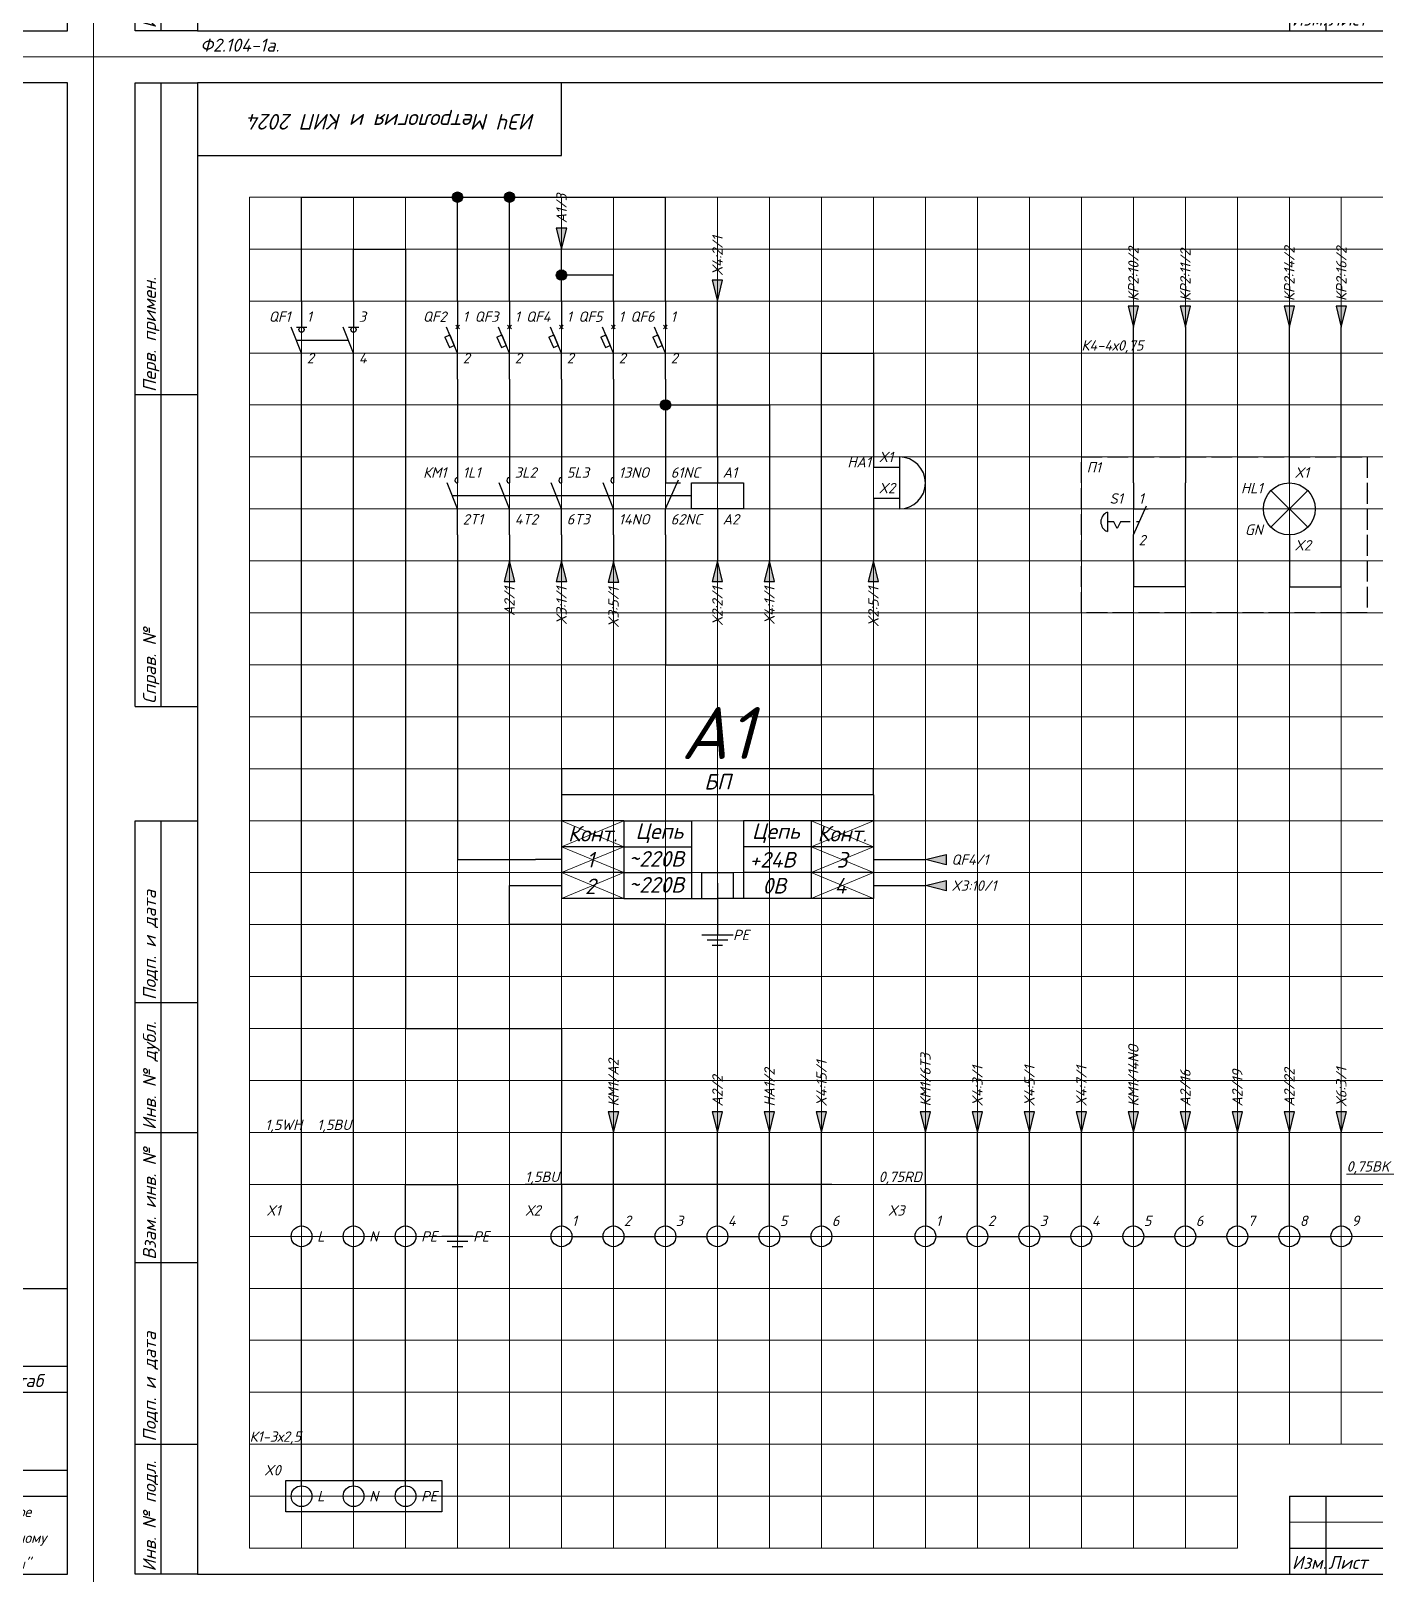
# Model space of a CAD drawing. Header units: millimetres. Extents: x 0 to 53000, y -591 to 24400.
# Drawn here: x 6307.9 to 6566.5, y -289 to 8 of the extents above; entities that cross this region are included whole.
import ezdxf
from ezdxf.enums import TextEntityAlignment as Align

# ---------------------------------------------------------------- set-up
doc = ezdxf.new("R2010")
doc.units = ezdxf.units.MM
doc.linetypes.add('Ш4х1_Гост_ЕСКД', pattern=[5, 4, -1])
for name, color, linetype, lineweight in [('4', 4, 'Continuous', 15), ('Основная', 7, 'Continuous', 30), ('Тонкая для кабелей', 7, 'Continuous', 15), ('Штриховая', 7, 'Ш4х1_Гост_ЕСКД', 30)]:
    doc.layers.add(name, color=color, linetype=linetype, lineweight=lineweight)
doc.layers.add('Привязки', color=2, linetype='Continuous', lineweight=0, plot=False, transparency=0.8)
doc.layers.add('рамка', color=253, linetype='Continuous', lineweight=5, transparency=0.8)
doc.styles.add('текст', font='isocpeui.ttf')

# ---------------------------------------------------------------- blocks, each defined once
blk = doc.blocks.new('*U109')
for p, q in [((230, 60), (415, 60)), ((415, 60), (415, 60)), ((415, 60), (415, 60)), ((295, 45), (415, 45)), ((365, 40), (415, 40)), ((365, 25), (415, 25)), ((295, 20), (415, 20))]:
    blk.add_line(p, q)
blk.add_lwpolyline([(20, 5), (415, 5), (415, 292), (20, 292)], close=True)
at = {"layer": 'Привязки'}
blk.add_lwpolyline([(0, 0), (420, 0), (420, 297), (0, 297)], close=True, dxfattribs=at)
at = {"layer": 'рамка'}
blk.add_lwpolyline([(0, 297), (420, 297), (420, 0), (0, 0)], close=True, dxfattribs=at)
at = {"style": 'текст'}
for s, height, p in [('Масштаб', 2.5, (397.5, 41)), ('А4', 0.025, (419.61, 0.01)), ('А2', 0.00833, (419.87, 0)), ('А1', 0.00625, (419.9, 0)), ('А0', 0.005, (419.92, 0))]:
    blk.add_text(s, height=height, dxfattribs=at).set_placement(p)
for tag, p, height in [('12', (90, 292), 0.00000373), ('13', (90, 292), 0.00000373), ('27', (90, 292), 0.00000522), ('29', (105, 279), 3.5), ('28', (415, 60), 0.0000438), ('ИЗМ4', (230.5, 56), 2.5), ('ЛИСТИЗМ4', (237.5, 56), 2.5), ('№ДОКУМИЗМ4', (247.5, 56), 2.5), ('ПОДПИЗМ4', (270.5, 56), 2.5), ('ДАТАИЗМ4', (285.5, 56), 2.5), ('ИЗМ3', (230.5, 51), 2.5), ('ЛИСТИЗМ3', (237.5, 51), 2.5), ('№ДОКУМИЗМ3', (247.5, 51), 2.5), ('ПОДПИЗМ3', (270.5, 51), 2.5), ('ДАТАИЗМ3', (285.5, 51), 2.5), ('ОБОЗНАЧЕНИЕ', (300, 51), 5), ('ИЗМ2', (230.5, 46), 2.5), ('ЛИСТИЗМ2', (237.5, 46), 2.5), ('№ДОКУМИЗМ2', (247.5, 46), 2.5), ('ПОДПИЗМ2', (270.5, 46), 2.5), ('ДАТАИЗМ2', (285.5, 46), 2.5), ('ИЗМ1', (230.5, 41), 2.5), ('ЛИСТИЗМ1', (237.5, 41), 2.5), ('№ДОКУМИЗМ1', (247.5, 41), 2.5), ('ПОДПИЗМ1', (270.5, 41), 2.5), ('ДАТАИЗМ1', (285.5, 41), 2.5), ('РАЗРАБ', (247.5, 31), 2.5), ('ДАТАРАЗРАБ', (285.5, 31), 2.5), ('ПРОВ', (247.5, 26), 2.5), ('ДАТАПРОВ', (285.5, 26), 2.5), ('ТКОНТР', (247.5, 21), 2.5), ('ДАТАТКОНТР', (285.5, 21), 2.5), ('ЛИСТОВ', (400.5, 21), 2.5), ('10', (230.5, 16), 2.5), ('11', (247.5, 16), 2.5), ('НКОНТР', (247.5, 11), 2.5), ('ДАТАНКОНТР', (285.5, 11), 2.5), ('УТВ', (247.5, 6), 2.5), ('ДАТАУТВ', (285.5, 6), 2.5)]:
    blk.add_attdef(tag, p, '', height=height, dxfattribs=at)
for tag, p, height, rotation in [('ОБОЗНАЧЕНИЕ-ВЕРХ', (85, 286), 3.5, 180), ('ПРИМЕНЯЕМОСТЬ', (19, 232.5), 2.5, 90), ('СПРАВ№', (19, 172.5), 2.5, 90), ('ДАТАУЧЁТАДУБЛ', (19, 115.5), 2.5, 90), ('ИНВ№ДУБЛ', (19, 90.5), 2.5, 90), ('ВЗАМИНВ№', (19, 65.5), 2.5, 90), ('ДАТАУЧЁТА', (19, 30.5), 2.5, 90), ('ИНВ№ПОДЛ', (19, 5.5), 2.5, 90)]:
    blk.add_attdef(tag, p, '', height=height, rotation=rotation, dxfattribs=at)
blk.add_attdef('30', text='', height=5, dxfattribs=at).set_placement((355, 64), align=Align.MIDDLE)
for tag, height, p in [('НАИМЕНОВАНИЕ1', 5, (330, 36)), ('НАИМЕНОВАНИЕ2', 3.5, (330, 31)), ('МАССА', 3.5, (388.5, 31)), ('МАСШТАБ', 3.5, (406, 31)), ('НАИМЕНОВАНИЕ3', 3.5, (330, 26)), ('НАИМЕНОВАНИЕ4', 2.5, (330, 21)), ('ЛИСТ', 2.5, (380.5, 21)), ('МАТЕРИАЛ1', 2.5, (330, 16)), ('ПРЕДПРИЯТИЕ1', 3.5, (390, 16)), ('МАТЕРИАЛ2', 2.5, (330, 11)), ('ПРЕДПРИЯТИЕ2', 3.5, (390, 11)), ('ПРЕДПРИЯТИЕ3', 3.5, (390.02, 6)), ('МАТЕРИАЛ3', 2.5, (330, 6))]:
    blk.add_attdef(tag, text='', height=height, dxfattribs=at).set_placement(p, align=Align.CENTER)
for tag, p in [('ЛИТЕРА', (367.5, 31)), ('ЛИТЕРА2', (372.5, 31)), ('ЛИТЕРА3', (377.5, 31))]:
    blk.add_attdef(tag, text='', height=2.5, dxfattribs=at).set_placement(p, align=Align.RIGHT)
for tag, p in [('ИНДЕКС', (367.5, 31)), ('ИНДЕКС2', (372.5, 31)), ('ИНДЕКС3', (377.5, 31))]:
    blk.add_attdef(tag, text='', height=2.5, dxfattribs=at).set_placement(p, align=Align.TOP_LEFT)
blk = doc.blocks.new('*U110')
for p, q in [((8, 232), (8, 292)), ((8, 292), (20, 292)), ((13, 232), (13, 292)), ((90, 292), (90, 292)), ((90, 292), (90, 292)), ((90, 278), (90, 292)), ((90, 292), (90, 292)), ((90, 292), (90, 292)), ((90, 292), (90, 292)), ((20, 278), (90, 278)), ((8, 232), (20, 232)), ((8, 172), (8, 232)), ((13, 172), (13, 232)), ((8, 172), (20, 172)), ((8, 115), (8, 150)), ((8, 150), (20, 150)), ((13, 115), (13, 150)), ((8, 90), (8, 115)), ((8, 115), (20, 115)), ((13, 90), (13, 115)), ((8, 65), (8, 90)), ((8, 90), (20, 90)), ((13, 65), (13, 90)), ((8, 30), (8, 65)), ((8, 65), (20, 65)), ((13, 30), (13, 65)), ((8, 5), (8, 30)), ((8, 30), (20, 30)), ((13, 5), (13, 30)), ((230, 20), (415, 20)), ((230, 20), (230, 5)), ((237, 20), (237, 5)), ((230, 10), (295, 10)), ((20, 5), (8, 5)), ((230, 5), (295, 5))]:
    blk.add_line(p, q)
blk.add_lwpolyline([(20, 5), (415, 5), (415, 292), (20, 292)], close=True)
at = {"layer": '4'}
blk.add_line((230, 15), (295, 15), dxfattribs=at)
at = {"layer": 'Привязки'}
blk.add_lwpolyline([(0, 0), (420, 0), (420, 297), (0, 297)], close=True, dxfattribs=at)
at = {"layer": 'рамка'}
blk.add_lwpolyline([(0, 297), (420, 297), (420, 0), (0, 0)], close=True, dxfattribs=at)
at = {"style": 'текст'}
for s, p in [('Перв. примен.', (12, 232.5)), ('Справ. №', (12, 172.5)), ('Подп. и дата', (12, 115.5)), ('Инв. № дубл.', (12, 90.5)), ('Взам. инв. №', (12, 65.5)), ('Подп. и дата', (12, 30.5)), ('Инв. № подл.', (12, 5.5))]:
    blk.add_text(s, height=2.5, rotation=90, dxfattribs=at).set_placement(p)
for s, height, p in [('Изм.', 2.5, (230.5, 6)), ('Лист', 2.5, (237.5, 6)), ('Ф2.104-1.', 0.005, (20, 4.99)), ('Ф2.104-1а.', 2.5, (20.5, 1))]:
    blk.add_text(s, height=height, dxfattribs=at).set_placement(p)
for tag, p, height in [('12', (90, 292), 0.00000373), ('13', (90, 292), 0.00000373), ('27', (90, 292), 0.00000522), ('29', (105, 249), 3.5), ('ИЗМ2', (230.5, 16), 2.5), ('ЛИСТИЗМ2', (237.5, 16), 2.5), ('№ДОКУМИЗМ2', (247.5, 16), 2.5), ('28', (415, 20), 0.0000438), ('ОБОЗНАЧЕНИЕ', (300, 11), 5), ('ИЗМ1', (230.5, 11), 2.5), ('ЛИСТИЗМ1', (237.5, 11), 2.5), ('№ДОКУМИЗМ1', (247.5, 11), 2.5), ('ПОДПИЗМ1', (270.5, 11), 2.5), ('ДАТАИЗМ1', (285.5, 11), 2.5), ('ДАТАНКОНТР', (285.5, 11), 2.5), ('ДАТАУТВ', (285.5, 6), 2.5), ('РАЗРАБ', (415, 5), 0.0000135), ('ЛИСТОВ', (415, 5), 0.0000135), ('ПРОВ', (415, 5), 0.0000135), ('ТКОНТР', (415, 5), 0.0000135), ('НКОНТР', (415, 5), 0.0000135), ('УТВ', (415, 5), 0.0000135), ('10', (415, 5), 0.0000135), ('11', (415, 5), 0.0000135), ('ПОДПИЗМ2', (415, 5), 0.0000135), ('ДАТАИЗМ2', (415, 5), 0.0000135), ('ИЗМ3', (415, 5), 0.0000135), ('ЛИСТИЗМ3', (415, 5), 0.0000135), ('№ДОКУМИЗМ3', (415, 5), 0.0000135), ('ПОДПИЗМ3', (415, 5), 0.0000135), ('ДАТАИЗМ3', (415, 5), 0.0000135), ('ИЗМ4', (415, 5), 0.0000135), ('ЛИСТИЗМ4', (415, 5), 0.0000135), ('№ДОКУМИЗМ4', (415, 5), 0.0000135), ('ПОДПИЗМ4', (415, 5), 0.0000135), ('ДАТАИЗМ4', (415, 5), 0.0000135), ('ДАТАРАЗРАБ', (415, 5), 0.0000135), ('ДАТАПРОВ', (415, 5), 0.0000135), ('ДАТАТКОНТР', (415, 5), 0.0000135)]:
    blk.add_attdef(tag, p, '', height=height, dxfattribs=at)
for tag, p, height, rotation in [('ОБОЗНАЧЕНИЕ-ВЕРХ', (85, 286), 3.5, 180), ('ПРИМЕНЯЕМОСТЬ', (19, 232.5), 2.5, 90), ('СПРАВ№', (19, 172.5), 2.5, 90), ('ДАТАУЧЁТАДУБЛ', (19, 115.5), 2.5, 90), ('ИНВ№ДУБЛ', (19, 90.5), 2.5, 90), ('ВЗАМИНВ№', (19, 65.5), 2.5, 90), ('ДАТАУЧЁТА', (19, 30.5), 2.5, 90), ('ИНВ№ПОДЛ', (19, 5.5), 2.5, 90)]:
    blk.add_attdef(tag, p, '', height=height, rotation=rotation, dxfattribs=at)
blk.add_attdef('30', text='', height=5, dxfattribs=at).set_placement((355, 34), align=Align.MIDDLE)
for tag, height, p in [('ЛИСТ', 2.5, (410, 9)), ('НАИМЕНОВАНИЕ1', 0.000027, (415, 5)), ('НАИМЕНОВАНИЕ2', 0.0000189, (415, 5)), ('НАИМЕНОВАНИЕ3', 0.0000189, (415, 5)), ('НАИМЕНОВАНИЕ4', 0.0000135, (415, 5)), ('МАССА', 0.0000189, (415, 5)), ('МАСШТАБ', 0.0000189, (415, 5)), ('МАТЕРИАЛ1', 0.0000135, (415, 5)), ('МАТЕРИАЛ2', 0.0000135, (415, 5)), ('МАТЕРИАЛ3', 0.0000135, (415, 5)), ('ПРЕДПРИЯТИЕ1', 0.0000189, (415, 5)), ('ПРЕДПРИЯТИЕ2', 0.0000189, (415, 5)), ('ПРЕДПРИЯТИЕ3', 0.0000189, (415, 5))]:
    blk.add_attdef(tag, text='', height=height, dxfattribs=at).set_placement(p, align=Align.CENTER)
for tag in ['ЛИТЕРА', 'ЛИТЕРА2', 'ЛИТЕРА3']:
    blk.add_attdef(tag, text='', height=0.0000135, dxfattribs=at).set_placement((415, 5), align=Align.RIGHT)
for tag in ['ИНДЕКС', 'ИНДЕКС2', 'ИНДЕКС3']:
    blk.add_attdef(tag, text='', height=0.0000135, dxfattribs=at).set_placement((415, 5), align=Align.TOP_LEFT)

msp = doc.modelspace()

# ---------------------------------------------------------------- hatches: boundary and pattern name
at = {"layer": 'Основная'}
h = msp.add_hatch(color=256, dxfattribs=at)
h.dxf.hatch_style = 1
h.paths.add_polyline_path([(6390, -24), (6390, -23, 0.414213562), (6389, -24)])
h.paths.add_polyline_path([(6391, -24, 0.414213562), (6390, -23), (6390, -24)])
h.paths.add_polyline_path([(6389, -24, 0.414213562), (6390, -25), (6390, -24)])
h.paths.add_polyline_path([(6390, -24), (6390, -25, 0.414213562), (6391, -24)])
h = msp.add_hatch(color=256, dxfattribs=at)
h.dxf.hatch_style = 1
h.paths.add_polyline_path([(6400, -24), (6400, -23, 0.414213562), (6399, -24)])
h.paths.add_polyline_path([(6401, -24, 0.414213562), (6400, -23), (6400, -24)])
h.paths.add_polyline_path([(6399, -24, 0.414213562), (6400, -25), (6400, -24)])
h.paths.add_polyline_path([(6400, -24), (6400, -25, 0.414213562), (6401, -24)])
h = msp.add_hatch(color=256, dxfattribs=at)
h.dxf.hatch_style = 1
h.paths.add_polyline_path([(6410, -34), (6411, -30), (6410, -30)])
h.paths.add_polyline_path([(6410, -34), (6410, -30), (6409, -30)])
h = msp.add_hatch(color=256, dxfattribs=at)
h.dxf.hatch_style = 1
h.paths.add_polyline_path([(6410, -39), (6410, -38, 0.414213562), (6409, -39)])
h.paths.add_polyline_path([(6411, -39, 0.414213562), (6410, -38), (6410, -39)])
h.paths.add_polyline_path([(6409, -39, 0.414213562), (6410, -40), (6410, -39)])
h.paths.add_polyline_path([(6410, -39), (6410, -40, 0.414213562), (6411, -39)])
h = msp.add_hatch(color=256, dxfattribs=at)
h.dxf.hatch_style = 1
h.paths.add_polyline_path([(6440, -44), (6441, -40), (6440, -40)])
h.paths.add_polyline_path([(6440, -44), (6440, -40), (6439, -40)])
h = msp.add_hatch(color=256, dxfattribs=at)
h.dxf.hatch_style = 1
h.paths.add_polyline_path([(6520, -49), (6521, -45), (6520, -45)])
h.paths.add_polyline_path([(6520, -49), (6520, -45), (6519, -45)])
h = msp.add_hatch(color=256, dxfattribs=at)
h.dxf.hatch_style = 1
h.paths.add_polyline_path([(6530, -49), (6531, -45), (6530, -45)])
h.paths.add_polyline_path([(6530, -49), (6530, -45), (6529, -45)])
h = msp.add_hatch(color=256, dxfattribs=at)
h.dxf.hatch_style = 1
h.paths.add_polyline_path([(6550, -49), (6551, -45), (6550, -45)])
h.paths.add_polyline_path([(6550, -49), (6550, -45), (6549, -45)])
h = msp.add_hatch(color=256, dxfattribs=at)
h.dxf.hatch_style = 1
h.paths.add_polyline_path([(6560, -49), (6561, -45), (6560, -45)])
h.paths.add_polyline_path([(6560, -49), (6560, -45), (6559, -45)])
h = msp.add_hatch(color=256, dxfattribs=at)
h.dxf.hatch_style = 1
h.paths.add_polyline_path([(6430, -64), (6430, -63, 0.414213562), (6429, -64)])
h.paths.add_polyline_path([(6431, -64, 0.414213562), (6430, -63), (6430, -64)])
h.paths.add_polyline_path([(6429, -64, 0.414213562), (6430, -65), (6430, -64)])
h.paths.add_polyline_path([(6430, -64), (6430, -65, 0.414213562), (6431, -64)])
h = msp.add_hatch(color=256, dxfattribs=at)
h.dxf.hatch_style = 1
h.paths.add_polyline_path([(6400, -94), (6399, -98), (6400, -98)])
h.paths.add_polyline_path([(6400, -94), (6400, -98), (6401, -98)])
h = msp.add_hatch(color=256, dxfattribs=at)
h.dxf.hatch_style = 1
h.paths.add_polyline_path([(6410, -94), (6409, -98), (6410, -98)])
h.paths.add_polyline_path([(6410, -94), (6410, -98), (6411, -98)])
h = msp.add_hatch(color=256, dxfattribs=at)
h.dxf.hatch_style = 1
h.paths.add_polyline_path([(6420, -94.12069), (6419, -98.12069), (6420, -98.12069)])
h.paths.add_polyline_path([(6420, -94.12069), (6420, -98.12069), (6421, -98.12069)])
h = msp.add_hatch(color=256, dxfattribs=at)
h.dxf.hatch_style = 1
h.paths.add_polyline_path([(6440, -94), (6439, -98), (6440, -98)])
h.paths.add_polyline_path([(6440, -94), (6440, -98), (6441, -98)])
h = msp.add_hatch(color=256, dxfattribs=at)
h.dxf.hatch_style = 1
h.paths.add_polyline_path([(6450, -94), (6449, -98), (6450, -98)])
h.paths.add_polyline_path([(6450, -94), (6450, -98), (6451, -98)])
h = msp.add_hatch(color=256, dxfattribs=at)
h.dxf.hatch_style = 1
h.paths.add_polyline_path([(6470, -94), (6469, -98), (6470, -98)])
h.paths.add_polyline_path([(6470, -94), (6470, -98), (6471, -98)])
h = msp.add_hatch(color=256, dxfattribs=at)
h.dxf.hatch_style = 1
h.paths.add_polyline_path([(6480, -151.5), (6484, -150.5), (6484, -151.5)])
h.paths.add_polyline_path([(6480, -151.5), (6484, -151.5), (6484, -152.5)])
h = msp.add_hatch(color=256, dxfattribs=at)
h.dxf.hatch_style = 1
h.paths.add_polyline_path([(6480, -156.5), (6484, -155.5), (6484, -156.5)])
h.paths.add_polyline_path([(6480, -156.5), (6484, -156.5), (6484, -157.5)])
h = msp.add_hatch(color=256, dxfattribs=at)
h.dxf.hatch_style = 1
h.paths.add_polyline_path([(6420, -204), (6421, -200), (6420, -200)])
h.paths.add_polyline_path([(6420, -204), (6420, -200), (6419, -200)])
h = msp.add_hatch(color=256, dxfattribs=at)
h.dxf.hatch_style = 1
h.paths.add_polyline_path([(6440, -204), (6441, -200), (6440, -200)])
h.paths.add_polyline_path([(6440, -204), (6440, -200), (6439, -200)])
h = msp.add_hatch(color=256, dxfattribs=at)
h.dxf.hatch_style = 1
h.paths.add_polyline_path([(6450, -204), (6451, -200), (6450, -200)])
h.paths.add_polyline_path([(6450, -204), (6450, -200), (6449, -200)])
h = msp.add_hatch(color=256, dxfattribs=at)
h.dxf.hatch_style = 1
h.paths.add_polyline_path([(6460, -204), (6461, -200), (6460, -200)])
h.paths.add_polyline_path([(6460, -204), (6460, -200), (6459, -200)])
h = msp.add_hatch(color=256, dxfattribs=at)
h.dxf.hatch_style = 1
h.paths.add_polyline_path([(6480, -204), (6481, -200), (6480, -200)])
h.paths.add_polyline_path([(6480, -204), (6480, -200), (6479, -200)])
h = msp.add_hatch(color=256, dxfattribs=at)
h.dxf.hatch_style = 1
h.paths.add_polyline_path([(6490, -204), (6491, -200), (6490, -200)])
h.paths.add_polyline_path([(6490, -204), (6490, -200), (6489, -200)])
h = msp.add_hatch(color=256, dxfattribs=at)
h.dxf.hatch_style = 1
h.paths.add_polyline_path([(6500, -204), (6501, -200), (6500, -200)])
h.paths.add_polyline_path([(6500, -204), (6500, -200), (6499, -200)])
h = msp.add_hatch(color=256, dxfattribs=at)
h.dxf.hatch_style = 1
h.paths.add_polyline_path([(6510, -204), (6511, -200), (6510, -200)])
h.paths.add_polyline_path([(6510, -204), (6510, -200), (6509, -200)])
h = msp.add_hatch(color=256, dxfattribs=at)
h.dxf.hatch_style = 1
h.paths.add_polyline_path([(6520, -204), (6521, -200), (6520, -200)])
h.paths.add_polyline_path([(6520, -204), (6520, -200), (6519, -200)])
h = msp.add_hatch(color=256, dxfattribs=at)
h.dxf.hatch_style = 1
h.paths.add_polyline_path([(6530, -204), (6531, -200), (6530, -200)])
h.paths.add_polyline_path([(6530, -204), (6530, -200), (6529, -200)])
h = msp.add_hatch(color=256, dxfattribs=at)
h.dxf.hatch_style = 1
h.paths.add_polyline_path([(6540, -204), (6541, -200), (6540, -200)])
h.paths.add_polyline_path([(6540, -204), (6540, -200), (6539, -200)])
h = msp.add_hatch(color=256, dxfattribs=at)
h.dxf.hatch_style = 1
h.paths.add_polyline_path([(6550, -204), (6551, -200), (6550, -200)])
h.paths.add_polyline_path([(6550, -204), (6550, -200), (6549, -200)])
h = msp.add_hatch(color=256, dxfattribs=at)
h.dxf.hatch_style = 1
h.paths.add_polyline_path([(6560, -204), (6561, -200), (6560, -200)])
h.paths.add_polyline_path([(6560, -204), (6560, -200), (6559, -200)])

# ---------------------------------------------------------------- linework, layer by layer
for p, q in [((6360, -24), (6380, -24)), ((6360, -34), (6360, -24)), ((6380, -24), (6390, -24)), ((6390, -24), (6400, -24)), ((6390, -44), (6390, -24)), ((6400, -24), (6420, -24)), ((6400, -44), (6400, -24)), ((6420, -24), (6430, -24)), ((6430, -44), (6430, -24)), ((6409, -30), (6410, -34)), ((6411, -30), (6409, -30)), ((6410, -34), (6411, -30)), ((6360, -44), (6360, -34)), ((6370, -34), (6380, -34)), ((6370, -39), (6370, -34)), ((6380, -34), (6380, -184)), ((6410, -44), (6410, -34)), ((6370, -44), (6370, -39)), ((6420, -39), (6410, -39)), ((6420, -44), (6420, -39)), ((6439, -40), (6440, -44)), ((6441, -40), (6439, -40)), ((6440, -44), (6441, -40)), ((6360, -44), (6360, -49)), ((6370, -44), (6370, -49)), ((6390, -44), (6390, -49)), ((6400, -44), (6400, -49)), ((6410, -44), (6410, -49)), ((6420, -44), (6420, -49)), ((6430, -44), (6430, -49)), ((6440, -74), (6440, -44)), ((6519, -45), (6520, -49)), ((6521, -45), (6519, -45)), ((6520, -49), (6521, -45)), ((6529, -45), (6530, -49)), ((6531, -45), (6529, -45)), ((6530, -49), (6531, -45)), ((6549, -45), (6550, -49)), ((6551, -45), (6549, -45)), ((6550, -49), (6551, -45)), ((6559, -45), (6560, -49)), ((6561, -45), (6559, -45)), ((6560, -49), (6561, -45)), ((6360, -54), (6358, -49)), ((6359, -49), (6361, -49)), ((6370, -54), (6368, -49)), ((6369, -49), (6371, -49)), ((6390, -54), (6387.87931, -49.05172)), ((6390.35355, -48.64645), (6389.64645, -49.35355)), ((6389.64645, -48.64645), (6390.35355, -49.35355)), ((6390, -49), (6390.35355, -48.64645)), ((6400, -54), (6397.87931, -49.05172)), ((6400.35355, -48.64645), (6399.64645, -49.35355)), ((6399.64645, -48.64645), (6400.35355, -49.35355)), ((6400, -49), (6400.35355, -48.64645)), ((6410, -54), (6407.87931, -49.05172)), ((6410.35355, -48.64645), (6409.64645, -49.35355)), ((6409.64645, -48.64645), (6410.35355, -49.35355)), ((6410, -49), (6410.35355, -48.64645)), ((6420, -54), (6417.87931, -49.05172)), ((6420.35355, -48.64645), (6419.64645, -49.35355)), ((6419.64645, -48.64645), (6420.35355, -49.35355)), ((6420, -49), (6420.35355, -48.64645)), ((6430, -54), (6427.87931, -49.05172)), ((6430.35355, -48.64645), (6429.64645, -49.35355)), ((6429.64645, -48.64645), (6430.35355, -49.35355)), ((6430, -49), (6430.35355, -48.64645)), ((6520, -54), (6520, -49)), ((6530, -49), (6530, -79)), ((6550, -54), (6550, -49)), ((6560, -79), (6560, -49)), ((6359, -51.5), (6369.00059, -51.50149)), ((6387.59194, -50.91978), (6388.51108, -50.52586)), ((6387.59194, -50.91978), (6388.44908, -52.91978)), ((6388.44908, -52.91978), (6389.36823, -52.52586)), ((6388.51108, -50.52586), (6389.36823, -52.52586)), ((6397.59194, -50.91978), (6398.51108, -50.52586)), ((6397.59194, -50.91978), (6398.44908, -52.91978)), ((6398.44908, -52.91978), (6399.36823, -52.52586)), ((6398.51108, -50.52586), (6399.36823, -52.52586)), ((6407.59194, -50.91978), (6408.51108, -50.52586)), ((6407.59194, -50.91978), (6408.44908, -52.91978)), ((6408.44908, -52.91978), (6409.36823, -52.52586)), ((6408.51108, -50.52586), (6409.36823, -52.52586)), ((6417.59194, -50.91978), (6418.51108, -50.52586)), ((6417.59194, -50.91978), (6418.44908, -52.91978)), ((6418.44908, -52.91978), (6419.36823, -52.52586)), ((6418.51108, -50.52586), (6419.36823, -52.52586)), ((6427.59194, -50.91978), (6428.51108, -50.52586)), ((6427.59194, -50.91978), (6428.44908, -52.91978)), ((6428.44908, -52.91978), (6429.36823, -52.52586)), ((6428.51108, -50.52586), (6429.36823, -52.52586)), ((6360, -59), (6360, -54)), ((6370, -59), (6370, -54)), ((6390, -59), (6390, -54)), ((6400, -59), (6400, -54)), ((6410, -59), (6410, -54)), ((6420, -59), (6420, -54)), ((6430, -59), (6430, -54)), ((6460, -114), (6460, -54)), ((6460, -54), (6470, -54)), ((6470, -54), (6470, -64)), ((6520, -59), (6520, -54)), ((6550, -59), (6550, -54)), ((6360, -222), (6360, -59)), ((6370, -222), (6370, -59)), ((6390, -59), (6390, -74)), ((6400, -59), (6400, -74)), ((6410, -59), (6410, -74)), ((6420, -59), (6420, -74)), ((6430, -59), (6430, -74)), ((6520, -79), (6520, -59)), ((6550, -79), (6550, -59)), ((6430, -64), (6450, -64)), ((6450, -64), (6450, -94)), ((6470, -64), (6470, -76)), ((6390, -74), (6390, -79)), ((6400, -74), (6400, -79)), ((6410, -74), (6410, -79)), ((6420, -74), (6420, -79)), ((6430, -74), (6430, -79)), ((6440, -74), (6440, -79)), ((6475, -74), (6475, -84)), ((6475, -76), (6470, -76)), ((6390, -84), (6388, -79)), ((6400, -84), (6398, -79)), ((6410, -84), (6408, -79)), ((6420, -84), (6418, -79)), ((6430, -84), (6432.5, -78.375)), ((6430, -79), (6432.8678, -79)), ((6435, -79), (6445, -79)), ((6435, -84), (6435, -79)), ((6445, -79), (6445, -84)), ((6520, -79), (6520, -84)), ((6530, -99), (6530, -79)), ((6560, -99), (6560, -79)), ((6435, -81.5), (6389, -81.5)), ((6475, -82), (6470, -82)), ((6470, -82), (6470, -89)), ((6546.46447, -80.46447), (6553.53553, -87.53553)), ((6546.46447, -87.53553), (6553.53553, -80.46447)), ((6390, -89), (6390, -84)), ((6400, -89), (6400, -84)), ((6410, -89), (6410, -84)), ((6420, -89), (6420, -84)), ((6430, -89), (6430, -84)), ((6445, -84), (6435, -84)), ((6440, -84), (6440, -94)), ((6515, -84.625), (6515, -88.375)), ((6520, -89), (6522.5, -83.375)), ((6520, -84), (6522.8678, -84)), ((6390, -89), (6390, -94)), ((6400, -89), (6400, -94)), ((6410, -89), (6410, -94)), ((6420, -89), (6420, -94)), ((6430, -89), (6430, -94)), ((6470, -89), (6470, -94)), ((6516.25, -86.5), (6515, -86.5)), ((6516.875, -87.75), (6516.25, -86.5)), ((6517.5, -86.5), (6516.875, -87.75)), ((6519.375, -86.5), (6517.5, -86.5)), ((6520, -94), (6520, -89)), ((6521.11111, -86.5), (6520.625, -86.5)), ((6550, -89), (6550, -94)), ((6390, -94), (6390, -151.5)), ((6400, -94), (6399, -98)), ((6401, -98), (6400, -94)), ((6410, -94), (6409, -98)), ((6411, -98), (6410, -94)), ((6420, -94.12069), (6419, -98.12069)), ((6421, -98.12069), (6420, -94.12069)), ((6430, -94), (6430, -114)), ((6440, -94), (6439, -98)), ((6441, -98), (6440, -94)), ((6450, -94), (6449, -98)), ((6451, -98), (6450, -94)), ((6470, -94), (6469, -98)), ((6471, -98), (6470, -94)), ((6520, -94), (6520, -99)), ((6550, -94), (6550, -99)), ((6399, -98), (6401, -98)), ((6409, -98), (6411, -98)), ((6439, -98), (6441, -98)), ((6449, -98), (6451, -98)), ((6469, -98), (6471, -98)), ((6419, -98.12069), (6421, -98.12069)), ((6530, -99), (6520, -99)), ((6550, -99), (6560, -99)), ((6430, -114), (6460, -114)), ((6410, -134), (6410, -139)), ((6470, -139), (6470, -134)), ((6410, -139), (6410, -144)), ((6470, -139), (6470, -144)), ((6410, -144), (6410, -149)), ((6422, -144), (6422, -149)), ((6422, -144), (6435, -144)), ((6435, -144), (6435, -159)), ((6458, -144), (6445, -144)), ((6445, -144), (6445, -159)), ((6458, -144), (6458, -149)), ((6470, -144), (6470, -149)), ((6410, -149), (6410, -154)), ((6422, -149), (6422, -154)), ((6422, -149), (6435, -149)), ((6458, -149), (6445, -149)), ((6458, -149), (6458, -154)), ((6470, -149), (6470, -154)), ((6480, -151.5), (6484, -150.5)), ((6484, -150.5), (6484, -152.5)), ((6390, -151.5), (6405, -151.5)), ((6410, -151.5), (6405, -151.5)), ((6410, -154), (6410, -159)), ((6422, -154), (6422, -159)), ((6422, -154), (6435, -154)), ((6437, -159), (6437, -154)), ((6437, -154), (6443, -154)), ((6443, -154), (6443, -159)), ((6458, -154), (6445, -154)), ((6458, -154), (6458, -159)), ((6470, -151.5), (6480, -151.5)), ((6470, -154), (6470, -159)), ((6484, -152.5), (6480, -151.5)), ((6400, -156.5), (6410, -156.5)), ((6400, -164), (6400, -156.5)), ((6440, -156), (6440, -166)), ((6470, -156.5), (6480, -156.5)), ((6480, -156.5), (6484, -155.5)), ((6484, -157.5), (6480, -156.5)), ((6484, -155.5), (6484, -157.5)), ((6484, -155.5), (6484, -157.5)), ((6422, -159), (6440, -159)), ((6458, -159), (6440, -159)), ((6430, -164), (6400, -164)), ((6430, -204), (6430, -164)), ((6443, -166), (6437, -166)), ((6442, -167), (6438, -167)), ((6441, -168), (6439, -168)), ((6380, -184), (6410, -184)), ((6410, -184), (6410, -204)), ((6419, -200), (6420, -204)), ((6421, -200), (6419, -200)), ((6420, -204), (6421, -200)), ((6439, -200), (6440, -204)), ((6441, -200), (6439, -200)), ((6440, -204), (6441, -200)), ((6449, -200), (6450, -204)), ((6451, -200), (6449, -200)), ((6450, -204), (6451, -200)), ((6459, -200), (6460, -204)), ((6461, -200), (6459, -200)), ((6460, -204), (6461, -200)), ((6479, -200), (6480, -204)), ((6481, -200), (6479, -200)), ((6480, -204), (6481, -200)), ((6489, -200), (6490, -204)), ((6491, -200), (6489, -200)), ((6490, -204), (6491, -200)), ((6499, -200), (6500, -204)), ((6501, -200), (6499, -200)), ((6500, -204), (6501, -200)), ((6509, -200), (6510, -204)), ((6511, -200), (6509, -200)), ((6510, -204), (6511, -200)), ((6519, -200), (6520, -204)), ((6521, -200), (6519, -200)), ((6520, -204), (6521, -200)), ((6529, -200), (6530, -204)), ((6531, -200), (6529, -200)), ((6530, -204), (6531, -200)), ((6539, -200), (6540, -204)), ((6541, -200), (6539, -200)), ((6540, -204), (6541, -200)), ((6549, -200), (6550, -204)), ((6551, -200), (6549, -200)), ((6550, -204), (6551, -200)), ((6559, -200), (6560, -204)), ((6561, -200), (6559, -200)), ((6560, -204), (6561, -200)), ((6410, -214), (6410, -204)), ((6420, -214), (6420, -204)), ((6430, -214), (6430, -204)), ((6440, -214), (6440, -204)), ((6450, -214), (6450, -204)), ((6460, -214), (6460, -204)), ((6480, -214), (6480, -204)), ((6490, -214), (6490, -204)), ((6500, -214), (6500, -204)), ((6510, -214), (6510, -204)), ((6520, -214), (6520, -204)), ((6530, -214), (6530, -204)), ((6540, -214), (6540, -204)), ((6550, -214), (6550, -204)), ((6560, -214), (6560, -204)), ((6380, -222), (6380, -214)), ((6380, -214), (6390, -214)), ((6390, -214), (6390, -224)), ((6462, -214), (6403, -214)), ((6410, -214), (6410, -222)), ((6420, -222), (6420, -214)), ((6430, -222), (6430, -214)), ((6440, -222), (6440, -214)), ((6450, -222), (6450, -214)), ((6460, -222), (6460, -214)), ((6480, -214), (6480, -222)), ((6490, -222), (6490, -214)), ((6500, -222), (6500, -214)), ((6510, -222), (6510, -214)), ((6520, -222), (6520, -214)), ((6530, -222), (6530, -214)), ((6540, -222), (6540, -214)), ((6540, -222), (6540, -214)), ((6550, -222), (6550, -214)), ((6560, -222), (6560, -214)), ((6393, -224), (6387, -224)), ((6392, -225), (6388, -225)), ((6412, -224), (6418, -224)), ((6422, -224), (6428, -224)), ((6432, -224), (6438, -224)), ((6442, -224), (6448, -224)), ((6452, -224), (6458, -224)), ((6482, -224), (6488, -224)), ((6492, -224), (6498, -224)), ((6502, -224), (6508, -224)), ((6522, -224), (6528, -224)), ((6532, -224), (6538, -224)), ((6542, -224), (6548, -224)), ((6552, -224), (6558, -224)), ((6360, -252), (6360, -226)), ((6370, -252), (6370, -226)), ((6380, -272), (6380, -226)), ((6391, -226), (6389, -226)), ((6360, -272), (6360, -252)), ((6370, -272), (6370, -252)), ((6357, -271), (6387, -271)), ((6357, -277), (6357, -271)), ((6387, -271), (6387, -277)), ((6387, -277), (6357, -277))]:
    msp.add_line(p, q, dxfattribs=at)
at = {"layer": 'Основная', "ltscale": 100}
msp.add_line((6470, -134), (6410, -134), dxfattribs=at)
at = {"layer": 'Основная', "ltscale": 0.05}
for p, q in [((6470, -139), (6410, -139)), ((6422, -144), (6410, -144)), ((6470, -144), (6458, -144)), ((6422, -149), (6410, -149)), ((6470, -149), (6458, -149)), ((6422, -154), (6410, -154)), ((6470, -154), (6458, -154)), ((6422, -159), (6410, -159)), ((6470, -159), (6458, -159))]:
    msp.add_line(p, q, dxfattribs=at)
at = {"layer": 'Основная'}
for centre, radius in [((6390, -24), 1), ((6400, -24), 1), ((6410, -39), 1), ((6360, -49.5), 0.5), ((6370, -49.5), 0.5), ((6430, -64), 1), ((6550, -84), 5), ((6360, -224), 2), ((6370, -224), 2), ((6380, -224), 2), ((6410, -224), 2), ((6420, -224), 2), ((6430, -224), 2), ((6440, -224), 2), ((6450, -224), 2), ((6460, -224), 2), ((6480, -224), 2), ((6490, -224), 2), ((6500, -224), 2), ((6510, -224), 2), ((6520, -224), 2), ((6530, -224), 2), ((6540, -224), 2), ((6550, -224), 2), ((6560, -224), 2), ((6360, -274), 2), ((6370, -274), 2), ((6380, -274), 2)]:
    msp.add_circle(centre, radius, dxfattribs=at)
for centre, radius, start, end in [((6475, -79), 5, 270, 90), ((6390, -78.5), 0.5, 90, 270), ((6400, -78.5), 0.5, 90, 270), ((6410, -78.5), 0.5, 90, 270), ((6420, -78.5), 0.5, 90, 270), ((6515.78125, -86.5), 2.03125, 112.6198649, 247.3801351)]:
    msp.add_arc(centre, radius, start, end, dxfattribs=at)
at = {"layer": 'Привязки'}
for p, q in [((6350, -24), (6720, -24)), ((6350, -284), (6350, -24)), ((6360, -24), (6360, -284)), ((6370, -24), (6370, -284)), ((6380, -24), (6380, -284)), ((6390, -24), (6390, -284)), ((6400, -24), (6400, -284)), ((6410, -24), (6410, -284)), ((6420, -24), (6420, -284)), ((6430, -24), (6430, -284)), ((6440, -24), (6440, -284)), ((6450, -24), (6450, -284)), ((6460, -24), (6460, -284)), ((6470, -24), (6470, -284)), ((6480, -24), (6480, -284)), ((6490, -24), (6490, -284)), ((6500, -24), (6500, -284)), ((6510, -24), (6510, -284)), ((6520, -24), (6520, -284)), ((6530, -24), (6530, -284)), ((6540, -24), (6540, -264)), ((6550, -24), (6550, -264)), ((6560, -24), (6560, -264)), ((6350, -34), (6720, -34)), ((6350, -44), (6720, -44)), ((6350, -54), (6720, -54)), ((6350, -64), (6720, -64)), ((6350, -74), (6720, -74)), ((6350, -84), (6720, -84)), ((6350, -94), (6720, -94)), ((6350, -104), (6720, -104)), ((6350, -114), (6720, -114)), ((6350, -124), (6720, -124)), ((6350, -134), (6720, -134)), ((6350, -144), (6720, -144)), ((6410, -149), (6422, -144)), ((6410, -144), (6422, -149)), ((6458, -149), (6470, -144)), ((6458, -144), (6470, -149)), ((6410, -154), (6422, -149)), ((6410, -149), (6422, -154)), ((6458, -154), (6470, -149)), ((6458, -149), (6470, -154)), ((6350, -154), (6720, -154)), ((6410, -159), (6422, -154)), ((6410, -154), (6422, -159)), ((6458, -159), (6470, -154)), ((6458, -154), (6470, -159)), ((6350, -164), (6720, -164)), ((6350, -174), (6720, -174)), ((6350, -184), (6720, -184)), ((6350, -194), (6720, -194)), ((6350, -204), (6720, -204)), ((6350, -214), (6720, -214)), ((6350, -224), (6720, -224)), ((6350, -234), (6720, -234)), ((6350, -244), (6720, -244)), ((6350, -254), (6720, -254)), ((6350, -264), (6540, -264)), ((6720, -264), (6540, -264)), ((6540, -264), (6540, -284)), ((6350, -274), (6540, -274)), ((6540, -284), (6350, -284))]:
    msp.add_line(p, q, dxfattribs=at)
at = {"layer": 'Тонкая для кабелей'}
for p, q in [((6520, -54), (6510, -54)), ((6562, -54), (6520, -54)), ((6362, -204), (6353, -204)), ((6372, -204), (6363, -204)), ((6612, -212), (6561, -212)), ((6562, -214), (6471, -214)), ((6383, -264), (6350, -264))]:
    msp.add_line(p, q, dxfattribs=at)
at = {"layer": 'Штриховая'}
for p, q in [((6510, -74), (6565, -74)), ((6510, -104), (6510, -74)), ((6565, -74), (6565, -104)), ((6565, -104), (6510, -104))]:
    msp.add_line(p, q, dxfattribs=at)

# ---------------------------------------------------------------- block references
for name, p in [('*U109', (5900, 3)), ('*U110', (6320, 3))]:
    msp.add_blockref(name, p)
ref = msp.add_blockref('*U109', (5900, -294))
ref.add_attrib('ПРЕДПРИЯТИЕ1', 'Всероссийское чемпионатное', dxfattribs={"height": 2, "style": 'текст'}).set_placement((6290, -278), align=Align.CENTER)
ref.add_attrib('ПРЕДПРИЯТИЕ2', 'движение по профессиональному', dxfattribs={"height": 2, "style": 'текст'}).set_placement((6290, -283), align=Align.CENTER)
ref.add_attrib('ПРЕДПРИЯТИЕ3', 'мастерству "Профессионалы"', dxfattribs={"height": 2, "style": 'текст'}).set_placement((6290.02045, -288), align=Align.CENTER)
ref = msp.add_blockref('*U110', (6320, -294))
ref.add_attrib('ОБОЗНАЧЕНИЕ-ВЕРХ', 'ИЭЧ Метрология и КИП 2024', (6405, -8), dxfattribs={"height": 3, "rotation": 180, "style": 'текст'})

# ---------------------------------------------------------------- texts
at = {"layer": 'Основная', "style": 'текст'}
for s, p in [('Конт.', (6416, -146.5)), ('Конт.', (6464, -146.5)), ('1', (6415.54847, -151.5113)), ('3', (6463.95783, -151.53449)), ('2', (6415.53427, -156.63542)), ('4', (6463.66161, -156.52756))]:
    msp.add_text(s, height=3, dxfattribs=at).set_placement(p, align=Align.MIDDLE_CENTER)
for s, p in [('Цепь', (6424.23158, -147.5)), ('Цепь', (6446.6396, -147.5)), ('~220B', (6422.87927, -152.84683)), ('+24В', (6446.14584, -153.02205)), ('~220B', (6422.87927, -157.84683)), ('0В', (6448.65313, -158.02205))]:
    msp.add_text(s, height=3, dxfattribs=at).set_placement(p)
at = {"layer": 'Основная', "char_height": 2, "rotation": 90, "style": 'текст'}
for s, width, heights, insert, attachment_point in [('А1/3', 5.8793103, [0], (6409, -29), 1), ('Х4:2/1', 5.8793103, [0], (6439, -39), 1), ('КР2:10/2', 5.8793103, [0], (6519, -44), 1), ('КР2:11/2', 5.8793103, [0], (6529, -44), 1), ('КР2:14/2', 5.8793103, [0], (6549, -44), 1), ('КР2:16/2', 5.8793103, [0], (6559, -44), 1), ('А2/1', 5.8793103, [2], (6401, -99), 9), ('X3:1/1', 5.8793103, [2], (6411, -99), 9), ('X3:5/1', 5.8793103, [2], (6421, -99.12069), 9), ('Х2:2/1', 5.8793103, [2], (6441, -99), 9), ('Х4:1/1', 5.8793103, [2], (6451, -99), 9), ('X2:5/1', 5.8793103, [0], (6471, -99), 9), ('КМ1/14NO', 17.1622158, [0.38545], (6519, -199), 1), ('КМ1/А2', 25.0297045, [0], (6419, -199), 1), ('X4:15/1', 25.0297045, [0], (6459, -199), 1), ('КМ1/6Т3', 5.8793103, [0], (6479, -199), 1), ('A2/2', 25.0297045, [0], (6439, -199), 1), ('HA1/2', 25.0297045, [0], (6449, -199), 1), ('\\A1;X4:3/1', 5.8793103, [0], (6489, -199), 1), ('\\A1;X4:5/1', 5.8793103, [0], (6499, -199), 1), ('\\A1;X4:7/1', 5.8793103, [0], (6509, -199), 1), ('А2/16', 17.1622158, [0.38545], (6529, -199), 1), ('А2/19', 19, [0], (6539, -199), 1), ('А2/22', 19, [0], (6549, -199), 1), ('Х6:3/1', 5.8793103, [0], (6559, -199), 1)]:
    msp.add_mtext_dynamic_manual_height_columns(s, width=width, gutter_width=200, heights=heights, dxfattribs=dict(at, insert=insert, attachment_point=attachment_point))
at = {"layer": 'Основная', "style": 'текст'}
for s, insert, char_height, width, attachment_point in [('QF1', (6357.87931, -48), 2, 3.8793103, 9), ('QF2', (6387.87931, -48), 2, 3.8793103, 9), ('QF3', (6397.87931, -48), 2, 3.8793103, 9), ('QF4', (6407.87931, -48), 2, 3.8793103, 9), ('QF5', (6417.87931, -48), 2, 3.8793103, 9), ('QF6', (6427.87931, -48), 2, 3.8793103, 9), ('П1', (6511, -77), 2, 3.8793103, 7), ('HL1', (6544.87931, -81), 2, 3.8793103, 9), ('S1', (6518, -83), 2, 3.8793103, 9), ('GN', (6544.87931, -89), 2, 3.8793103, 9), ('А1', (6440, -127.14491), 10, 15.4855599, 5)]:
    msp.add_mtext(s, dxfattribs=dict(at, insert=insert, char_height=char_height, width=width, attachment_point=attachment_point))
for s, width, insert, char_height, attachment_point in [('1', 3, (6361, -48), 2, 7), ('3', 3, (6371, -48), 2, 7), ('1', 3, (6391, -48), 2, 7), ('1', 3, (6401, -48), 2, 7), ('1', 3, (6411, -48), 2, 7), ('1', 3, (6421, -48), 2, 7), ('1', 3, (6431, -48), 2, 7), ('2', 3, (6361, -56), 2, 7), ('4', 3, (6371, -56), 2, 7), ('2', 3, (6391, -56), 2, 7), ('2', 3, (6401, -56), 2, 7), ('2', 3, (6411, -56), 2, 7), ('2', 3, (6421, -56), 2, 7), ('2', 3, (6431, -56), 2, 7), ('HA1', 3, (6465, -76), 2, 7), ('X1', 3, (6471, -75), 2, 7), ('КМ1', 5.8793103, (6387.87931, -78), 2, 9), ('1L1', 3, (6391, -78), 2, 7), ('3L2', 3, (6401, -78), 2, 7), ('5L3', 3, (6411, -78), 2, 7), ('13NO', 3, (6421, -78), 2, 7), ('61NC', 3, (6431, -78), 2, 7), ('А1', 3, (6441, -78), 2, 7), ('X1', 3, (6551, -78), 2, 7), ('X2', 3, (6471, -81), 2, 7), ('1', 3, (6521, -83), 2, 7), ('2T1', 3, (6391, -87), 2, 7), ('4T2', 3, (6401, -87), 2, 7), ('6T3', 3, (6411, -87), 2, 7), ('\\pxt1;14NO', 3, (6421, -87), 2, 7), ('62NC', 3, (6431, -87), 2, 7), ('А2', 3, (6441, -87), 2, 7), ('2', 3, (6521, -91), 2, 7), ('X2', 3, (6551, -92), 2, 7), ('БП', 52.1182882, (6440, -135), 3, 2), ('QF4/1', 10, (6485, -151.5), 2, 4), ('X3:10/1', 10, (6485, -156.5), 2, 4), ('PE', 5, (6443, -166), 2, 4), ('X1', 10, (6356, -220), 2, 9), ('Х2', 10, (6406, -220), 2, 9), ('X3', 10, (6476, -220), 2, 9), ('1', 3, (6412, -222), 2, 7), ('2', 3, (6422, -222), 2, 7), ('3', 3, (6432, -222), 2, 7), ('4', 3, (6442, -222), 2, 7), ('5', 3, (6452, -222), 2, 7), ('6', 3, (6462, -222), 2, 7), ('1', 3, (6482, -222), 2, 7), ('2', 3, (6492, -222), 2, 7), ('3', 3, (6502, -222), 2, 7), ('4', 3, (6512, -222), 2, 7), ('5', 3, (6522, -222), 2, 7), ('6', 3, (6532, -222), 2, 7), ('7', 3, (6542, -222), 2, 7), ('8', 3, (6552, -222), 2, 7), ('9', 3, (6562, -222), 2, 7), ('L', 5, (6363, -224), 2, 4), ('N', 5, (6373, -224), 2, 4), ('PE', 5, (6383, -224), 2, 4), ('PE', 5, (6393, -224), 2, 4), ('X0', 10, (6356, -270), 2, 9), ('L', 5, (6363, -274), 2, 4), ('N', 5, (6373, -274), 2, 4), ('PE', 5, (6383, -274), 2, 4)]:
    msp.add_mtext_dynamic_manual_height_columns(s, width=width, gutter_width=200, heights=[0], dxfattribs=dict(at, insert=insert, char_height=char_height, attachment_point=attachment_point))
at = {"layer": 'Тонкая для кабелей', "char_height": 2, "attachment_point": 7, "style": 'текст'}
for s, width, insert in [('К4-4х0,75', 15.2567603, (6510, -54)), ('1,5WH', 10, (6353, -204)), ('1,5BU', 10, (6363, -204)), ('0,75BK', 10, (6561, -212)), ('1,5BU', 10, (6403, -214)), ('0,75RD', 10, (6471, -214)), ('К1-3х2,5', 10, (6350, -264))]:
    msp.add_mtext_dynamic_manual_height_columns(s, width=width, gutter_width=200, heights=[0], dxfattribs=dict(at, insert=insert))

doc.saveas('drawing.dxf')
